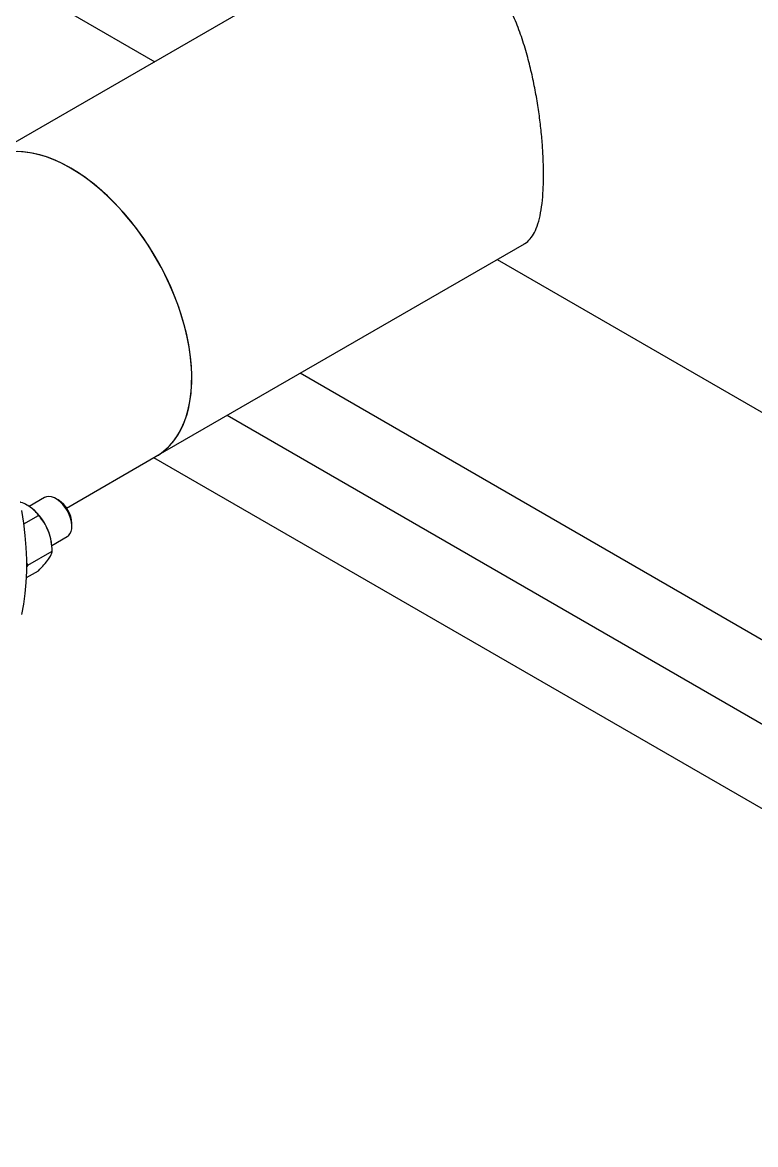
# Model space of a CAD drawing. Header units: inches. Extents: x 0.9 to 37.1, y -8.4 to 11.7.
# Drawn here: x 13.8772 to 14.0249, y 3.8836 to 4.1097 of the extents above; entities that cross this region are included whole.
import ezdxf

# ---------------------------------------------------------------- set-up
doc = ezdxf.new("R2010")
doc.units = ezdxf.units.IN
doc.header["$MEASUREMENT"] = 0

msp = doc.modelspace()

# ---------------------------------------------------------------- linework, layer by layer
at = {"color": 7, "linetype": 'Continuous', "lineweight": 25}
for p, q in [((13.94385556673828, 4.124851828368741), (13.86967435968822, 4.082027929071073)), ((13.88687076547979, 4.111567128896588), (13.90385703217093, 4.101761165861584)), ((13.90417676387423, 4.022261536224488), (13.97835696684257, 4.06508485587812)), ((13.97287305758805, 4.061919062451294), (14.05628176513907, 4.013768240501156)), ((14.1926557604132, 3.889191520990785), (13.93316176040405, 4.038994218555993)), ((14.17288197867128, 3.883598179882214), (13.91843036912933, 4.030489967391174)), ((13.88609996799413, 4.011826024089027), (13.90417676387423, 4.022261536224488)), ((14.14032431329946, 3.885382053121275), (13.90369658339463, 4.021984333934031)), ((13.88165436389225, 4.013968706446966), (13.87852739012958, 4.012163542917762)), ((13.88442050986768, 4.013461457597113), (13.8839333482916, 4.013742781419993)), ((13.87912618938698, 4.011761135049821), (13.87907388342529, 4.011802097560614)), ((13.87748381172199, 4.008657713678272), (13.8804234333862, 4.010354721143202)), ((13.88715531638739, 4.008161564241209), (13.88715531638739, 4.008724120455761)), ((13.88307401225468, 4.004716168659297), (13.88303528317256, 4.004989652297394)), ((13.8830977167319, 4.004277607102779), (13.88621128519984, 4.006075031920059)), ((13.87825969972158, 4.000305013543786), (13.8832131300377, 4.003164567997957)), ((13.87808453709512, 4.000756477006261), (13.87825969972158, 4.000305013543786)), ((13.87825969972158, 4.000305013543786), (13.87808631604297, 4.000058319668748)), ((13.87802936235144, 3.997813262257204), (13.8804234333862, 3.99919533004743))]:
    msp.add_line(p, q, dxfattribs=at)
at = {"color": 7, "linetype": 'Continuous', "lineweight": 25, "flags": 128}
for points in [[(13.88692556178123, 4.080319643474566), (13.8853462275648, 4.081172286027244), (13.88377351762494, 4.081903176933261), (13.88221402845368, 4.082509250582153), (13.88067430109057, 4.082987964890412), (13.87916079368726, 4.083337311963865), (13.87767985441979, 4.083555826519477), (13.8762376948621, 4.083642592031264), (13.87484036393256, 4.083597244574518), (13.87349372252271, 4.083419974352229), (13.8722034189146, 4.083111524897318), (13.87097486508998, 4.08267318995399), (13.86981321403055, 4.08210680805133), (13.86967435968822, 4.082027929071073)], [(13.90417676387423, 4.022261536224488), (13.90486230071887, 4.022690065339697), (13.90589532817022, 4.023474495601127), (13.90684878982886, 4.024379178800345), (13.90771868654527, 4.02540032038161), (13.90850136967029, 4.02653363732226), (13.9091935563589, 4.02777437609719), (13.90979234333957, 4.02911733261679), (13.91029521909163, 4.030556874054709), (13.91070007437939, 4.032086962473879), (13.91100521109909, 4.033701180151725), (13.91120934940128, 4.035392756498328), (13.91131163305898, 4.037154596454624), (13.91131163305898, 4.038979310251558), (13.91120934940128, 4.040859244405326), (13.91100521109909, 4.042786513818769), (13.91070007437939, 4.044753034854192), (13.91029521909163, 4.046750559238959), (13.90979234333957, 4.04877070866161), (13.9091935563589, 4.050805009913413), (13.90850136967029, 4.052844930427952), (13.90771868654527, 4.054881914069665), (13.90684878982886, 4.056907417021256), (13.90589532817022, 4.058912943619437), (13.90486230071888, 4.060890081988682), (13.90375404035097, 4.062830539323567), (13.90257519549563, 4.064726176671673), (13.90133071063787, 4.066569043071182), (13.90002580557965, 4.068351408899974), (13.89866595354629, 4.070065798296346), (13.89725685822979, 4.071705020515376), (13.89580442986561, 4.073262200089408), (13.89431476044305, 4.074730805666152), (13.89279409815338, 4.076104677403442), (13.89124882118271, 4.077378052805756), (13.88968541095966, 4.078545590894129), (13.88811042497005, 4.079602394608069), (13.88653046925245, 4.080544031345537), (13.88495217069022, 4.081366551554811), (13.88338214921604, 4.082066505300288), (13.88182699004557, 4.08264095673271), (13.88029321605684, 4.083087496403133), (13.87878726043098, 4.083404251368994), (13.87731543966924, 4.083589893049887), (13.8758839270994, 4.083643642800088)], [(13.90417676387423, 4.022261536224488), (13.90459211238091, 4.022513144151721), (13.90564436691586, 4.023266977066958), (13.90661810827683, 4.02414193332483), (13.90750925225415, 4.025134343054726), (13.90831406108029, 4.026240043745347), (13.90902915910735, 4.027454397703741), (13.90965154696567, 4.028772311507389), (13.91017861414429, 4.03018825736779), (13.91060814994029, 4.031696296315931), (13.91093835273128, 4.033290103112382), (13.91116783753198, 4.034962992777551), (13.9112956418034, 4.036707948630812), (13.91132122949, 4.038517651720903), (13.91124449326814, 4.040384511524147), (13.9110657549962, 4.042300697781749), (13.9107857643646, 4.044258173342623), (13.91040569575136, 4.046248727873995), (13.90992714329633, 4.048264012298397), (13.90935211421481, 4.050295573812588), (13.9086830203786, 4.052334891341563), (13.90792266819978, 4.054373411278893), (13.90707424685964, 4.05640258336352), (13.90614131493211, 4.05841389654254), (13.90512778545792, 4.060398914669497), (13.90403790953191, 4.062349311888522), (13.90287625847247, 4.064256907555871), (13.90164770464785, 4.066113700552375), (13.90035740103975, 4.06791190284293), (13.89901075962989, 4.069643972142205), (13.89761342870036, 4.071302643549626), (13.89617126914267, 4.072880960020879), (13.8946903298752, 4.074372301548181), (13.89317682247189, 4.075770412926889), (13.89163709510878, 4.077069429992001), (13.89007760593752, 4.078263904214507), (13.88850489599765, 4.079348825554407), (13.88692556178123, 4.080319643474566)], [(13.88621128519984, 4.006075031920059), (13.8864522701196, 4.00624728483562), (13.88677053646298, 4.006620325960381), (13.88699759641046, 4.007102695483134), (13.88712615206852, 4.00767888965052), (13.88715207155253, 4.008330389107908), (13.88707452178895, 4.009036254126679), (13.88689599529098, 4.009773797624344), (13.88662223004717, 4.010519314346034), (13.88626202509769, 4.011248842770902), (13.88582695772602, 4.011938935255114), (13.88533101135544, 4.012567411658417), (13.88479012611038, 4.013114072232097), (13.88422168648765, 4.013561346855524), (13.88364396260444, 4.013894859754279), (13.88307552298171, 4.014103891549384), (13.88253463773665, 4.014181723786949), (13.88203869136607, 4.014125854874821), (13.88165436389225, 4.013968706446966)], [(13.87705477685547, 3.990372925806917), (13.8774614077404, 3.992442038752488), (13.8777672831107, 3.994589999588007), (13.87797163029864, 3.99681138237799), (13.8780739331055, 3.999100575716718), (13.8780739331055, 4.001451796903142), (13.87797163029864, 4.003859106548489), (13.8777672831107, 4.00631642357967), (13.8774614077404, 4.008817540600596), (13.87705477685547, 4.011356139572608)]]:
    msp.add_lwpolyline(points, dxfattribs=at)
at = {"color": 7, "linetype": 'Continuous', "lineweight": 25}
for centre, radius, start, end in [((13.88121662484827, 4.00845384047442), 0.005944838809006345, 2.605830479961837, 57.38879298732884), ((13.87224160627166, 4.00328206360921), 0.01092209399184732, 20.63808187930724, 50.92512366537861), ((13.87346269718549, 4.003578735421464), 0.00967600583456692, 8.384537238416797, 21.54266042234556)]:
    msp.add_arc(centre, radius, start, end, dxfattribs=at)
for points, knots in [([(13.97834764262354, 4.065102024845382), (13.97838624559574, 4.06511758062943), (13.97884483277701, 4.065302376844683), (13.97953173659084, 4.066012626570127), (13.9804235093613, 4.067285053833411), (13.98112188597171, 4.069041806847732), (13.98165782905232, 4.071229982072771), (13.98200922967708, 4.073748777797745), (13.98219583436785, 4.076542897346636), (13.98223907998605, 4.079521530741793), (13.98214788912808, 4.082660264260468), (13.98193112858322, 4.0859000688988), (13.98160179618748, 4.089174600661252), (13.98114634820387, 4.09257291890789), (13.98055454763765, 4.096057270057358), (13.97981668142587, 4.099584522737481), (13.97890177012467, 4.103195011592759), (13.97777800515925, 4.106841135513758), (13.976410076249, 4.1104629415149), (13.97493365744137, 4.11364362485723), (13.97338130483825, 4.116381437628483), (13.9718011910099, 4.118709674954708), (13.97006503594648, 4.120833734973001), (13.96827382539733, 4.122608761038672), (13.96646870080727, 4.124072008334677), (13.96526088878877, 4.124819368649135), (13.9646569920989, 4.125193043039794)], [0, 0, 0, 0, 0.004450138166989504, 0.0528657821475725, 0.1011299664300772, 0.1510796219622449, 0.2012086695731601, 0.2511219154066233, 0.2962266968064566, 0.3414977131170425, 0.386599012849724, 0.4283269231960972, 0.4701852077882162, 0.5119295472077896, 0.5553469489719454, 0.5988852041916927, 0.6423188517235061, 0.6903890259879456, 0.7385973031298749, 0.7866580633729301, 0.8242452090784831, 0.8620011903190992, 0.8997313576669238, 0.9372831399451532, 0.9686420538907313, 1, 1, 1, 1]), ([(13.87827823510297, 4.012337239729022), (13.87821379874124, 4.012373448952314), (13.87779084535989, 4.012611122418315), (13.87728381595729, 4.012859207138908), (13.8767857039132, 4.013012752174122), (13.87672936253469, 4.013030119629998)], [0, 0, 0, 0, 0.1374856563094897, 0.9024411321024158, 1, 1, 1, 1]), ([(13.8804234333862, 4.010354721143202), (13.88028299432424, 4.0105463497777), (13.87995072877362, 4.010999725020083), (13.87928069069934, 4.011688092672179), (13.87861519956927, 4.012119036057601), (13.87827823510297, 4.012337239729022)], [0, 0, 0, 0, 0.2654708005954885, 0.6280788300799586, 1, 1, 1, 1]), ([(13.88246278008022, 4.00713170555904), (13.88224315849214, 4.007620482839411), (13.88179597895368, 4.008615700115448), (13.8810448179314, 4.009640308296021), (13.88056374642366, 4.010193401655358), (13.8804234333862, 4.010354721143202)], [0, 0, 0, 0, 0.4060446745436757, 0.8267623950147145, 1, 1, 1, 1]), ([(13.8832131300377, 4.003164567997957), (13.88316555220457, 4.003821075896907), (13.88306866350305, 4.005158005170193), (13.88271571918815, 4.00647594501006), (13.88246945122725, 4.007114410190709), (13.88246278008022, 4.00713170555904)], [0, 0, 0, 0, 0.4841952181635797, 0.9860273763411993, 1, 1, 1, 1]), ([(13.88246278008022, 4.001552010011154), (13.8826334113161, 4.001815499131646), (13.8829808398088, 4.00235199895537), (13.88315417348458, 4.002842907706865), (13.88319981722986, 4.003091934822862), (13.8832131300377, 4.003164567997957)], [0, 0, 0, 0, 0.4060446745436603, 0.8267623950146866, 1, 1, 1, 1]), ([(13.8804234333862, 3.99919533004743), (13.8808094799971, 3.999601511883179), (13.88159563506972, 4.00042867083642), (13.88220740884899, 4.001189690774898), (13.88245604478711, 4.001542454015976), (13.88246278008022, 4.001552010011154)], [0, 0, 0, 0, 0.4841952181635684, 0.9860273763411976, 1, 1, 1, 1])]:
    msp.add_open_spline(points, degree=3, knots=knots, dxfattribs=at)

doc.saveas('drawing.dxf')
